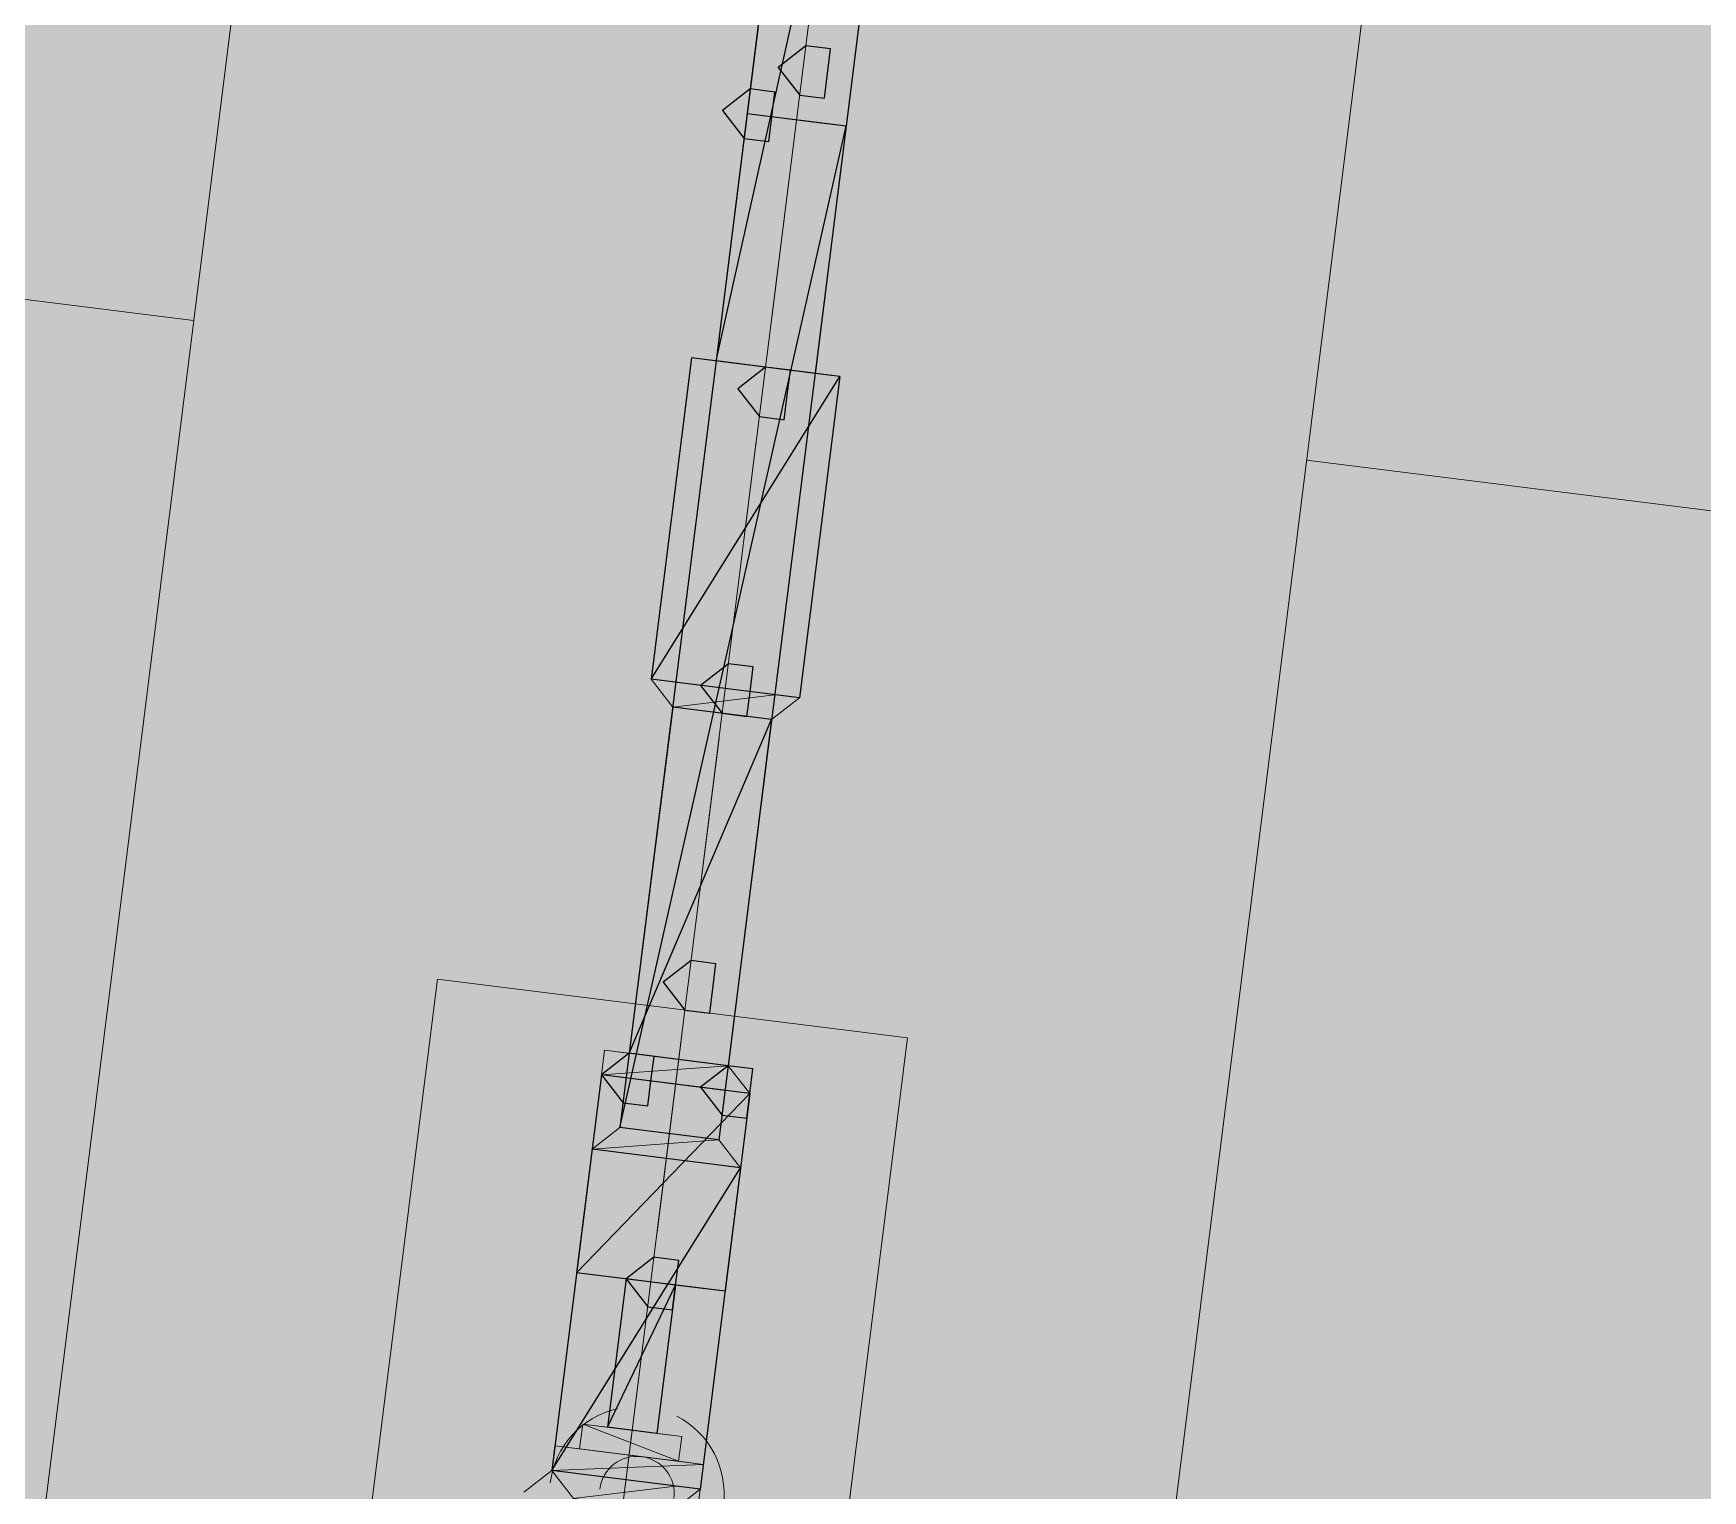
# Model space of a CAD drawing. Header units: metres. Extents: x -4 to 509425, y 7549 to 4732445.
# Drawn here: x 476054.497 to 476055.064, y 4719728.524 to 4719729.019 of the extents above; entities that cross this region are included whole.
import ezdxf

# ---------------------------------------------------------------- set-up
doc = ezdxf.new("R2010")
doc.units = ezdxf.units.M
doc.header["$LTSCALE"] = 0.01
doc.header["$MEASUREMENT"] = 0
doc.layers.get('0').update_dxf_attribs({"lineweight": 0})
doc.layers.add('_SUBESTACIÓN', color=1, linetype='Continuous')
doc.layers.add('SUBESTACION LA VID', color=253, linetype='Continuous')

# ---------------------------------------------------------------- blocks, each defined once
blk = doc.blocks.new('A$Cfff6051d')
at = {"layer": 'SUBESTACION LA VID', "transparency": 33554687}
h = blk.add_hatch(color=256, dxfattribs=at)
h.dxf.hatch_style = 2
h.paths.add_polyline_path([(476054.76717, 4719729.00516), (476054.76822, 4719729.01356), (476054.75981, 4719729.01461), (476054.75036, 4719729.00727), (476054.7577, 4719728.99781), (476054.76611, 4719728.99676)])
h = blk.add_hatch(color=256, dxfattribs=at)
h.dxf.hatch_style = 2
h.paths.add_polyline_path([(476054.76717, 4719729.00516), (476054.76822, 4719729.01356), (476054.75981, 4719729.01461), (476054.75036, 4719729.00727), (476054.7577, 4719728.99781), (476054.76611, 4719728.99676)])
h = blk.add_hatch(color=256, dxfattribs=at)
h.dxf.hatch_style = 2
h.paths.add_polyline_path([(476054.76717, 4719729.00516), (476054.76822, 4719729.01356), (476054.75981, 4719729.01461), (476054.75036, 4719729.00727), (476054.7577, 4719728.99781), (476054.76611, 4719728.99676)])
h = blk.add_hatch(color=256, dxfattribs=at)
h.dxf.hatch_style = 2
h.paths.add_polyline_path([(476054.76717, 4719729.00516), (476054.76822, 4719729.01356), (476054.75981, 4719729.01461), (476054.75036, 4719729.00727), (476054.7577, 4719728.99781), (476054.76611, 4719728.99676)])
h = blk.add_hatch(color=256, dxfattribs=at)
h.dxf.hatch_style = 2
h.paths.add_polyline_path([(476054.76717, 4719729.00516), (476054.76822, 4719729.01356), (476054.75981, 4719729.01461), (476054.75036, 4719729.00727), (476054.7577, 4719728.99781), (476054.76611, 4719728.99676)])
h = blk.add_hatch(color=256, dxfattribs=at)
h.dxf.hatch_style = 2
h.paths.add_polyline_path([(476054.76717, 4719729.00516), (476054.76822, 4719729.01356), (476054.75981, 4719729.01461), (476054.75036, 4719729.00727), (476054.7577, 4719728.99781), (476054.76611, 4719728.99676)])
h = blk.add_hatch(color=256, dxfattribs=at)
h.dxf.hatch_style = 2
h.paths.add_polyline_path([(476054.74825, 4719728.99046), (476054.7493, 4719728.99886), (476054.7409, 4719728.99992), (476054.73145, 4719728.99257), (476054.7388, 4719728.98312), (476054.7472, 4719728.98206)])
h = blk.add_hatch(color=256, dxfattribs=at)
h.dxf.hatch_style = 2
h.paths.add_polyline_path([(476054.74825, 4719728.99046), (476054.7493, 4719728.99886), (476054.7409, 4719728.99992), (476054.73145, 4719728.99257), (476054.7388, 4719728.98312), (476054.7472, 4719728.98206)])
h = blk.add_hatch(color=256, dxfattribs=at)
h.dxf.hatch_style = 2
h.paths.add_polyline_path([(476054.74825, 4719728.99046), (476054.7493, 4719728.99886), (476054.7409, 4719728.99992), (476054.73145, 4719728.99257), (476054.7388, 4719728.98312), (476054.7472, 4719728.98206)])
h = blk.add_hatch(color=256, dxfattribs=at)
h.dxf.hatch_style = 2
h.paths.add_polyline_path([(476054.75348, 4719728.89595), (476054.75453, 4719728.90436), (476054.74612, 4719728.90541), (476054.73667, 4719728.89806), (476054.74401, 4719728.88861), (476054.75242, 4719728.88755)])
h = blk.add_hatch(color=256, dxfattribs=at)
h.dxf.hatch_style = 2
h.paths.add_polyline_path([(476054.75348, 4719728.89595), (476054.75453, 4719728.90436), (476054.74612, 4719728.90541), (476054.73667, 4719728.89806), (476054.74401, 4719728.88861), (476054.75242, 4719728.88755)])
h = blk.add_hatch(color=256, dxfattribs=at)
h.dxf.hatch_style = 2
h.paths.add_polyline_path([(476054.75348, 4719728.89595), (476054.75453, 4719728.90436), (476054.74612, 4719728.90541), (476054.73667, 4719728.89806), (476054.74401, 4719728.88861), (476054.75242, 4719728.88755)])
h = blk.add_hatch(color=256, dxfattribs=at)
h.dxf.hatch_style = 2
h.paths.add_polyline_path([(476054.75348, 4719728.89595), (476054.75453, 4719728.90436), (476054.74612, 4719728.90541), (476054.73667, 4719728.89806), (476054.74401, 4719728.88861), (476054.75242, 4719728.88755)])
h = blk.add_hatch(color=256, dxfattribs=at)
h.dxf.hatch_style = 2
h.paths.add_polyline_path([(476054.75348, 4719728.89595), (476054.75453, 4719728.90436), (476054.74612, 4719728.90541), (476054.73667, 4719728.89806), (476054.74401, 4719728.88861), (476054.75242, 4719728.88755)])
h = blk.add_hatch(color=256, dxfattribs=at)
h.dxf.hatch_style = 2
h.paths.add_polyline_path([(476054.75348, 4719728.89595), (476054.75453, 4719728.90436), (476054.74612, 4719728.90541), (476054.73667, 4719728.89806), (476054.74401, 4719728.88861), (476054.75242, 4719728.88755)])
h = blk.add_hatch(color=256, dxfattribs=at)
h.dxf.hatch_style = 2
h.paths.add_polyline_path([(476054.74084, 4719728.79515), (476054.74189, 4719728.80355), (476054.73348, 4719728.80461), (476054.72403, 4719728.79726), (476054.73138, 4719728.7878), (476054.73978, 4719728.78675)])
h = blk.add_hatch(color=256, dxfattribs=at)
h.dxf.hatch_style = 2
h.paths.add_polyline_path([(476054.74084, 4719728.79515), (476054.74189, 4719728.80355), (476054.73348, 4719728.80461), (476054.72403, 4719728.79726), (476054.73138, 4719728.7878), (476054.73978, 4719728.78675)])
h = blk.add_hatch(color=256, dxfattribs=at)
h.dxf.hatch_style = 2
h.paths.add_polyline_path([(476054.74084, 4719728.79515), (476054.74189, 4719728.80355), (476054.73348, 4719728.80461), (476054.72403, 4719728.79726), (476054.73138, 4719728.7878), (476054.73978, 4719728.78675)])
h = blk.add_hatch(color=256, dxfattribs=at)
h.dxf.hatch_style = 2
h.paths.add_polyline_path([(476054.74084, 4719728.79515), (476054.74189, 4719728.80355), (476054.73348, 4719728.80461), (476054.72403, 4719728.79726), (476054.73138, 4719728.7878), (476054.73978, 4719728.78675)])
h = blk.add_hatch(color=256, dxfattribs=at)
h.dxf.hatch_style = 2
h.paths.add_polyline_path([(476054.74084, 4719728.79515), (476054.74189, 4719728.80355), (476054.73348, 4719728.80461), (476054.72403, 4719728.79726), (476054.73138, 4719728.7878), (476054.73978, 4719728.78675)])
h = blk.add_hatch(color=256, dxfattribs=at)
h.dxf.hatch_style = 2
h.paths.add_polyline_path([(476054.74084, 4719728.79515), (476054.74189, 4719728.80355), (476054.73348, 4719728.80461), (476054.72403, 4719728.79726), (476054.73138, 4719728.7878), (476054.73978, 4719728.78675)])
h = blk.add_hatch(color=256, dxfattribs=at)
h.dxf.hatch_style = 2
h.paths.add_polyline_path([(476054.7282, 4719728.69435), (476054.72925, 4719728.70275), (476054.72084, 4719728.7038), (476054.71139, 4719728.69645), (476054.71874, 4719728.687), (476054.72715, 4719728.68594)])
h = blk.add_hatch(color=256, dxfattribs=at)
h.dxf.hatch_style = 2
h.paths.add_polyline_path([(476054.7282, 4719728.69435), (476054.72925, 4719728.70275), (476054.72084, 4719728.7038), (476054.71139, 4719728.69645), (476054.71874, 4719728.687), (476054.72715, 4719728.68594)])
h = blk.add_hatch(color=256, dxfattribs=at)
h.dxf.hatch_style = 2
h.paths.add_polyline_path([(476054.7282, 4719728.69435), (476054.72925, 4719728.70275), (476054.72084, 4719728.7038), (476054.71139, 4719728.69645), (476054.71874, 4719728.687), (476054.72715, 4719728.68594)])
h = blk.add_hatch(color=256, dxfattribs=at)
h.dxf.hatch_style = 2
h.paths.add_polyline_path([(476054.7282, 4719728.69435), (476054.72925, 4719728.70275), (476054.72084, 4719728.7038), (476054.71139, 4719728.69645), (476054.71874, 4719728.687), (476054.72715, 4719728.68594)])
h = blk.add_hatch(color=256, dxfattribs=at)
h.dxf.hatch_style = 2
h.paths.add_polyline_path([(476054.7282, 4719728.69435), (476054.72925, 4719728.70275), (476054.72084, 4719728.7038), (476054.71139, 4719728.69645), (476054.71874, 4719728.687), (476054.72715, 4719728.68594)])
h = blk.add_hatch(color=256, dxfattribs=at)
h.dxf.hatch_style = 2
h.paths.add_polyline_path([(476054.7282, 4719728.69435), (476054.72925, 4719728.70275), (476054.72084, 4719728.7038), (476054.71139, 4719728.69645), (476054.71874, 4719728.687), (476054.72715, 4719728.68594)])
h = blk.add_hatch(color=256, dxfattribs=at)
h.dxf.hatch_style = 2
h.paths.add_polyline_path([(476054.70718, 4719728.66285), (476054.70823, 4719728.67125), (476054.69983, 4719728.6723), (476054.69038, 4719728.66496), (476054.69773, 4719728.6555), (476054.70613, 4719728.65445)])
h = blk.add_hatch(color=256, dxfattribs=at)
h.dxf.hatch_style = 2
h.paths.add_polyline_path([(476054.74079, 4719728.65864), (476054.74184, 4719728.66704), (476054.73344, 4719728.66809), (476054.72399, 4719728.66074), (476054.73133, 4719728.65129), (476054.73973, 4719728.65024)])
h = blk.add_hatch(color=256, dxfattribs=at)
h.dxf.hatch_style = 2
h.paths.add_polyline_path([(476054.71556, 4719728.59354), (476054.71662, 4719728.60194), (476054.70821, 4719728.603), (476054.69875, 4719728.59565), (476054.7061, 4719728.5862), (476054.71451, 4719728.58514)])
h = blk.add_hatch(color=256, dxfattribs=at)
h.dxf.hatch_style = 2
h.paths.add_polyline_path([(476054.71556, 4719728.59354), (476054.71662, 4719728.60194), (476054.70821, 4719728.603), (476054.69875, 4719728.59565), (476054.7061, 4719728.5862), (476054.71451, 4719728.58514)])
h = blk.add_hatch(color=256, dxfattribs=at)
h.dxf.hatch_style = 2
h.paths.add_polyline_path([(476054.71556, 4719728.59354), (476054.71662, 4719728.60194), (476054.70821, 4719728.603), (476054.69875, 4719728.59565), (476054.7061, 4719728.5862), (476054.71451, 4719728.58514)])
h = blk.add_hatch(color=256, dxfattribs=at)
h.dxf.hatch_style = 2
h.paths.add_polyline_path([(476054.71556, 4719728.59354), (476054.71662, 4719728.60194), (476054.70821, 4719728.603), (476054.69875, 4719728.59565), (476054.7061, 4719728.5862), (476054.71451, 4719728.58514)])
h = blk.add_hatch(color=256, dxfattribs=at)
h.dxf.hatch_style = 2
h.paths.add_polyline_path([(476054.71556, 4719728.59354), (476054.71662, 4719728.60194), (476054.70821, 4719728.603), (476054.69875, 4719728.59565), (476054.7061, 4719728.5862), (476054.71451, 4719728.58514)])
h = blk.add_hatch(color=256, dxfattribs=at)
h.dxf.hatch_style = 2
h.paths.add_polyline_path([(476054.71556, 4719728.59354), (476054.71662, 4719728.60194), (476054.70821, 4719728.603), (476054.69875, 4719728.59565), (476054.7061, 4719728.5862), (476054.71451, 4719728.58514)])
at = {"layer": 'SUBESTACION LA VID', "lineweight": 15}
for p, q in [((476054.86302, 4719729.83784), (476054.66819, 4719728.28378)), ((476054.72932, 4719728.90752), (476054.77355, 4719729.26033)), ((476054.76293, 4719728.9033), (476054.80716, 4719729.25611)), ((476054.69667, 4719728.6471), (476054.73985, 4719728.99152)), ((476054.69667, 4719728.6471), (476054.73985, 4719728.99152)), ((476054.69667, 4719728.6471), (476054.73985, 4719728.99152)), ((476054.73028, 4719728.64289), (476054.77346, 4719728.9873)), ((476054.73028, 4719728.64289), (476054.77346, 4719728.9873)), ((476054.73028, 4719728.64289), (476054.77346, 4719728.9873)), ((476054.74823, 4719728.92221), (476054.7556, 4719728.98101)), ((476054.74823, 4719728.92221), (476054.7556, 4719728.98101)), ((476054.74823, 4719728.92221), (476054.7556, 4719728.98101)), ((476054.74823, 4719728.92221), (476054.7556, 4719728.98101)), ((476054.7556, 4719728.98101), (476054.74823, 4719728.92221)), ((476054.7556, 4719728.98101), (476054.74823, 4719728.92221)), ((476054.72092, 4719728.90857), (476054.77133, 4719728.90225)), ((476054.75764, 4719728.79304), (476054.77133, 4719728.90225)), ((476054.73559, 4719728.82141), (476054.74296, 4719728.88021)), ((476054.73559, 4719728.82141), (476054.74296, 4719728.88021)), ((476054.73559, 4719728.82141), (476054.74296, 4719728.88021)), ((476054.73559, 4719728.82141), (476054.74296, 4719728.88021)), ((476054.74296, 4719728.88021), (476054.73559, 4719728.82141)), ((476054.74296, 4719728.88021), (476054.73559, 4719728.82141)), ((476054.69983, 4719728.6723), (476054.71458, 4719728.78991)), ((476054.73344, 4719728.66809), (476054.74818, 4719728.78569)), ((476054.7219, 4719728.7122), (476054.73032, 4719728.7794)), ((476054.7219, 4719728.7122), (476054.73032, 4719728.7794)), ((476054.7219, 4719728.7122), (476054.73032, 4719728.7794)), ((476054.7219, 4719728.7122), (476054.73032, 4719728.7794)), ((476054.73032, 4719728.7794), (476054.7219, 4719728.7122)), ((476054.73032, 4719728.7794), (476054.7219, 4719728.7122)), ((476054.70926, 4719728.6114), (476054.71768, 4719728.6786)), ((476054.70926, 4719728.6114), (476054.71768, 4719728.6786)), ((476054.70926, 4719728.6114), (476054.71768, 4719728.6786)), ((476054.70926, 4719728.6114), (476054.71768, 4719728.6786)), ((476054.71768, 4719728.6786), (476054.70926, 4719728.6114)), ((476054.71768, 4719728.6786), (476054.70926, 4719728.6114)), ((476054.69983, 4719728.6723), (476054.73344, 4719728.66809)), ((476054.68195, 4719728.59776), (476054.69038, 4719728.66496)), ((476054.73236, 4719728.59144), (476054.74079, 4719728.65864)), ((476054.67353, 4719728.53055), (476054.68722, 4719728.63976)), ((476054.68722, 4719728.63976), (476054.73763, 4719728.63344)), ((476054.68722, 4719728.63976), (476054.73763, 4719728.63344)), ((476054.73763, 4719728.63344), (476054.68722, 4719728.63976)), ((476054.72394, 4719728.52423), (476054.73763, 4719728.63344)), ((476054.72394, 4719728.52423), (476054.73763, 4719728.63344)), ((476054.69035, 4719728.5967), (476054.72396, 4719728.59249)), ((476054.69035, 4719728.5967), (476054.69035, 4719728.5967)), ((476054.69243, 4719728.54525), (476054.69875, 4719728.59565)), ((476054.70924, 4719728.54314), (476054.71556, 4719728.59354)), ((476054.69662, 4719728.51059), (476054.70399, 4719728.56939)), ((476054.69662, 4719728.51059), (476054.70399, 4719728.56939)), ((476054.69662, 4719728.51059), (476054.70399, 4719728.56939)), ((476054.69662, 4719728.51059), (476054.70399, 4719728.56939)), ((476054.70399, 4719728.56939), (476054.69662, 4719728.51059)), ((476054.70399, 4719728.56939), (476054.69662, 4719728.51059))]:
    blk.add_line(p, q, dxfattribs=at)
at = {"layer": 'SUBESTACION LA VID', "lineweight": 0}
for p, q in [((476054.75764, 4719728.79304), (476054.70723, 4719728.79936)), ((476054.74924, 4719728.7941), (476054.71458, 4719728.78991)), ((476054.68403, 4719728.5463), (476054.70924, 4719728.54314)), ((476054.72394, 4719728.52423), (476054.67353, 4719728.53055)), ((476054.72394, 4719728.52423), (476054.67353, 4719728.53055)), ((476054.67353, 4719728.53055), (476054.72394, 4719728.52423)), ((476054.71554, 4719728.52529), (476054.68088, 4719728.5211)), ((476054.71554, 4719728.52529), (476054.68088, 4719728.5211)), ((476054.68088, 4719728.5211), (476054.71554, 4719728.52529))]:
    blk.add_line(p, q, dxfattribs=at)
at = {"layer": 'SUBESTACION LA VID', "lineweight": 15}
for points in [[(476054.92987, 4719728.87384), (476055.34149, 4719728.82223), (476055.42258, 4719729.46906), (476054.22974, 4719729.61861), (476054.14865, 4719728.97178), (476054.55187, 4719728.92123)], [(476054.92987, 4719728.87384), (476055.34149, 4719728.82223), (476055.42258, 4719729.46906), (476054.22974, 4719729.61861), (476054.14865, 4719728.97178), (476054.55187, 4719728.92123)], [(476054.73958, 4719728.2407), (476054.84878, 4719728.22701), (476054.98359, 4719729.30226), (476054.60558, 4719729.34965), (476054.47077, 4719728.2744), (476054.57997, 4719728.26071)], [(476054.73958, 4719728.2407), (476054.84878, 4719728.22701), (476054.98359, 4719729.30226), (476054.60558, 4719729.34965), (476054.47077, 4719728.2744), (476054.57997, 4719728.26071)], [(476054.77355, 4719729.26033), (476054.72932, 4719728.90752), (476054.72092, 4719728.90857), (476054.70723, 4719728.79936), (476054.71458, 4719728.78991), (476054.69983, 4719728.6723), (476054.69143, 4719728.67336), (476054.69038, 4719728.66496), (476054.68195, 4719728.59776), (476054.69035, 4719728.5967), (476054.69875, 4719728.59565), (476054.69243, 4719728.54525), (476054.68403, 4719728.5463), (476054.68298, 4719728.5379), (476054.67458, 4719728.53895), (476054.67353, 4719728.53055), (476054.66408, 4719728.52321)], [(476054.72288, 4719728.51583), (476054.72394, 4719728.52423), (476054.72499, 4719728.53263), (476054.71659, 4719728.53369), (476054.71764, 4719728.54209), (476054.70924, 4719728.54314), (476054.71556, 4719728.59354), (476054.72396, 4719728.59249), (476054.73236, 4719728.59144), (476054.74079, 4719728.65864), (476054.73344, 4719728.66809), (476054.74818, 4719728.78569), (476054.75764, 4719728.79304), (476054.77133, 4719728.90225), (476054.76293, 4719728.9033), (476054.80716, 4719729.25611)], [(476054.77346, 4719728.9873), (476054.73985, 4719728.99152), (476054.69667, 4719728.6471), (476054.68722, 4719728.63976), (476054.67353, 4719728.53055), (476054.68088, 4719728.5211)], [(476054.71448, 4719728.51689), (476054.72394, 4719728.52423), (476054.73763, 4719728.63344), (476054.73028, 4719728.64289), (476054.77346, 4719728.9873)], [(476054.77346, 4719728.9873), (476054.73985, 4719728.99152), (476054.69667, 4719728.6471), (476054.68722, 4719728.63976), (476054.67353, 4719728.53055), (476054.68088, 4719728.5211)], [(476054.71448, 4719728.51689), (476054.72394, 4719728.52423), (476054.73763, 4719728.63344), (476054.73028, 4719728.64289), (476054.77346, 4719728.9873)], [(476054.73985, 4719728.99152), (476054.77346, 4719728.9873), (476054.73028, 4719728.64289), (476054.73763, 4719728.63344), (476054.72394, 4719728.52423), (476054.71448, 4719728.51689)], [(476054.68088, 4719728.5211), (476054.67353, 4719728.53055), (476054.68722, 4719728.63976), (476054.69667, 4719728.6471), (476054.73985, 4719728.99152)], [(476054.73985, 4719728.99152), (476054.76506, 4719728.98836), (476054.77346, 4719728.9873)], [(476054.73985, 4719728.99152), (476054.76506, 4719728.98836), (476054.77346, 4719728.9873)], [(476054.77346, 4719728.9873), (476054.76506, 4719728.98836), (476054.73985, 4719728.99152)], [(476054.75764, 4719728.79304), (476054.70723, 4719728.79936), (476054.72092, 4719728.90857)], [(476054.72092, 4719728.90857), (476054.72932, 4719728.90752), (476054.76293, 4719728.9033), (476054.77133, 4719728.90225)], [(476054.70723, 4719728.79936), (476054.71458, 4719728.78991), (476054.74818, 4719728.78569), (476054.75764, 4719728.79304)], [(476054.72484, 4719728.1231), (476054.79435, 4719728.67752), (476054.63474, 4719728.69753), (476054.56523, 4719728.14311)], [(476054.72484, 4719728.1231), (476054.79435, 4719728.67752), (476054.63474, 4719728.69753), (476054.56523, 4719728.14311)], [(476054.68722, 4719728.63976), (476054.69667, 4719728.6471), (476054.73028, 4719728.64289), (476054.73763, 4719728.63344)], [(476054.68722, 4719728.63976), (476054.69667, 4719728.6471), (476054.73028, 4719728.64289), (476054.73763, 4719728.63344)], [(476054.73763, 4719728.63344), (476054.73028, 4719728.64289), (476054.69667, 4719728.6471), (476054.68722, 4719728.63976)], [(476054.72394, 4719728.52423), (476054.67353, 4719728.53055), (476054.68722, 4719728.63976)], [(476054.72394, 4719728.52423), (476054.67353, 4719728.53055), (476054.68722, 4719728.63976)], [(476054.67353, 4719728.53055), (476054.72394, 4719728.52423), (476054.73763, 4719728.63344)], [(476054.67353, 4719728.53055), (476054.68088, 4719728.5211), (476054.71448, 4719728.51689), (476054.72394, 4719728.52423)], [(476054.67353, 4719728.53055), (476054.68088, 4719728.5211), (476054.71448, 4719728.51689), (476054.72394, 4719728.52423)], [(476054.72394, 4719728.52423), (476054.71448, 4719728.51689), (476054.68088, 4719728.5211), (476054.67353, 4719728.53055)]]:
    blk.add_lwpolyline(points, dxfattribs=at)
at = {"layer": 'SUBESTACION LA VID'}
for points in [[(476054.76717, 4719729.00516), (476054.76822, 4719729.01356), (476054.75981, 4719729.01461), (476054.75036, 4719729.00727), (476054.7577, 4719728.99781), (476054.76611, 4719728.99676)], [(476054.76717, 4719729.00516), (476054.76822, 4719729.01356), (476054.75981, 4719729.01461), (476054.75036, 4719729.00727), (476054.7577, 4719728.99781), (476054.76611, 4719728.99676)], [(476054.76717, 4719729.00516), (476054.76822, 4719729.01356), (476054.75981, 4719729.01461), (476054.75036, 4719729.00727), (476054.7577, 4719728.99781), (476054.76611, 4719728.99676)], [(476054.76717, 4719729.00516), (476054.76822, 4719729.01356), (476054.75981, 4719729.01461), (476054.75036, 4719729.00727), (476054.7577, 4719728.99781), (476054.76611, 4719728.99676)], [(476054.76717, 4719729.00516), (476054.76822, 4719729.01356), (476054.75981, 4719729.01461), (476054.75036, 4719729.00727), (476054.7577, 4719728.99781), (476054.76611, 4719728.99676)], [(476054.76717, 4719729.00516), (476054.76822, 4719729.01356), (476054.75981, 4719729.01461), (476054.75036, 4719729.00727), (476054.7577, 4719728.99781), (476054.76611, 4719728.99676)], [(476054.74825, 4719728.99046), (476054.7493, 4719728.99886), (476054.7409, 4719728.99992), (476054.73145, 4719728.99257), (476054.7388, 4719728.98312), (476054.7472, 4719728.98206)], [(476054.74825, 4719728.99046), (476054.7493, 4719728.99886), (476054.7409, 4719728.99992), (476054.73145, 4719728.99257), (476054.7388, 4719728.98312), (476054.7472, 4719728.98206)], [(476054.74825, 4719728.99046), (476054.7493, 4719728.99886), (476054.7409, 4719728.99992), (476054.73145, 4719728.99257), (476054.7388, 4719728.98312), (476054.7472, 4719728.98206)], [(476054.75348, 4719728.89595), (476054.75453, 4719728.90436), (476054.74612, 4719728.90541), (476054.73667, 4719728.89806), (476054.74401, 4719728.88861), (476054.75242, 4719728.88755)], [(476054.75348, 4719728.89595), (476054.75453, 4719728.90436), (476054.74612, 4719728.90541), (476054.73667, 4719728.89806), (476054.74401, 4719728.88861), (476054.75242, 4719728.88755)], [(476054.75348, 4719728.89595), (476054.75453, 4719728.90436), (476054.74612, 4719728.90541), (476054.73667, 4719728.89806), (476054.74401, 4719728.88861), (476054.75242, 4719728.88755)], [(476054.75348, 4719728.89595), (476054.75453, 4719728.90436), (476054.74612, 4719728.90541), (476054.73667, 4719728.89806), (476054.74401, 4719728.88861), (476054.75242, 4719728.88755)], [(476054.75348, 4719728.89595), (476054.75453, 4719728.90436), (476054.74612, 4719728.90541), (476054.73667, 4719728.89806), (476054.74401, 4719728.88861), (476054.75242, 4719728.88755)], [(476054.75348, 4719728.89595), (476054.75453, 4719728.90436), (476054.74612, 4719728.90541), (476054.73667, 4719728.89806), (476054.74401, 4719728.88861), (476054.75242, 4719728.88755)], [(476054.74084, 4719728.79515), (476054.74189, 4719728.80355), (476054.73348, 4719728.80461), (476054.72403, 4719728.79726), (476054.73138, 4719728.7878), (476054.73978, 4719728.78675)], [(476054.74084, 4719728.79515), (476054.74189, 4719728.80355), (476054.73348, 4719728.80461), (476054.72403, 4719728.79726), (476054.73138, 4719728.7878), (476054.73978, 4719728.78675)], [(476054.74084, 4719728.79515), (476054.74189, 4719728.80355), (476054.73348, 4719728.80461), (476054.72403, 4719728.79726), (476054.73138, 4719728.7878), (476054.73978, 4719728.78675)], [(476054.74084, 4719728.79515), (476054.74189, 4719728.80355), (476054.73348, 4719728.80461), (476054.72403, 4719728.79726), (476054.73138, 4719728.7878), (476054.73978, 4719728.78675)], [(476054.74084, 4719728.79515), (476054.74189, 4719728.80355), (476054.73348, 4719728.80461), (476054.72403, 4719728.79726), (476054.73138, 4719728.7878), (476054.73978, 4719728.78675)], [(476054.74084, 4719728.79515), (476054.74189, 4719728.80355), (476054.73348, 4719728.80461), (476054.72403, 4719728.79726), (476054.73138, 4719728.7878), (476054.73978, 4719728.78675)], [(476054.7282, 4719728.69435), (476054.72925, 4719728.70275), (476054.72084, 4719728.7038), (476054.71139, 4719728.69645), (476054.71874, 4719728.687), (476054.72715, 4719728.68594)], [(476054.7282, 4719728.69435), (476054.72925, 4719728.70275), (476054.72084, 4719728.7038), (476054.71139, 4719728.69645), (476054.71874, 4719728.687), (476054.72715, 4719728.68594)], [(476054.7282, 4719728.69435), (476054.72925, 4719728.70275), (476054.72084, 4719728.7038), (476054.71139, 4719728.69645), (476054.71874, 4719728.687), (476054.72715, 4719728.68594)], [(476054.7282, 4719728.69435), (476054.72925, 4719728.70275), (476054.72084, 4719728.7038), (476054.71139, 4719728.69645), (476054.71874, 4719728.687), (476054.72715, 4719728.68594)], [(476054.7282, 4719728.69435), (476054.72925, 4719728.70275), (476054.72084, 4719728.7038), (476054.71139, 4719728.69645), (476054.71874, 4719728.687), (476054.72715, 4719728.68594)], [(476054.7282, 4719728.69435), (476054.72925, 4719728.70275), (476054.72084, 4719728.7038), (476054.71139, 4719728.69645), (476054.71874, 4719728.687), (476054.72715, 4719728.68594)], [(476054.70718, 4719728.66285), (476054.70823, 4719728.67125), (476054.69983, 4719728.6723), (476054.69038, 4719728.66496), (476054.69773, 4719728.6555), (476054.70613, 4719728.65445)], [(476054.74079, 4719728.65864), (476054.74184, 4719728.66704), (476054.73344, 4719728.66809), (476054.72399, 4719728.66074), (476054.73133, 4719728.65129), (476054.73973, 4719728.65024)], [(476054.71556, 4719728.59354), (476054.71662, 4719728.60194), (476054.70821, 4719728.603), (476054.69875, 4719728.59565), (476054.7061, 4719728.5862), (476054.71451, 4719728.58514)], [(476054.71556, 4719728.59354), (476054.71662, 4719728.60194), (476054.70821, 4719728.603), (476054.69875, 4719728.59565), (476054.7061, 4719728.5862), (476054.71451, 4719728.58514)], [(476054.71556, 4719728.59354), (476054.71662, 4719728.60194), (476054.70821, 4719728.603), (476054.69875, 4719728.59565), (476054.7061, 4719728.5862), (476054.71451, 4719728.58514)], [(476054.71556, 4719728.59354), (476054.71662, 4719728.60194), (476054.70821, 4719728.603), (476054.69875, 4719728.59565), (476054.7061, 4719728.5862), (476054.71451, 4719728.58514)], [(476054.71556, 4719728.59354), (476054.71662, 4719728.60194), (476054.70821, 4719728.603), (476054.69875, 4719728.59565), (476054.7061, 4719728.5862), (476054.71451, 4719728.58514)], [(476054.71556, 4719728.59354), (476054.71662, 4719728.60194), (476054.70821, 4719728.603), (476054.69875, 4719728.59565), (476054.7061, 4719728.5862), (476054.71451, 4719728.58514)]]:
    blk.add_lwpolyline(points, close=True, dxfattribs=at)
at = {"layer": 'SUBESTACION LA VID', "lineweight": 0}
for points in [[(476054.76717, 4719729.00516), (476054.76822, 4719729.01356), (476054.75981, 4719729.01461), (476054.75036, 4719729.00727), (476054.7577, 4719728.99781), (476054.76611, 4719728.99676)], [(476054.76717, 4719729.00516), (476054.76822, 4719729.01356), (476054.75981, 4719729.01461), (476054.75036, 4719729.00727), (476054.7577, 4719728.99781), (476054.76611, 4719728.99676)], [(476054.76717, 4719729.00516), (476054.76822, 4719729.01356), (476054.75981, 4719729.01461), (476054.75036, 4719729.00727), (476054.7577, 4719728.99781), (476054.76611, 4719728.99676)], [(476054.76717, 4719729.00516), (476054.76822, 4719729.01356), (476054.75981, 4719729.01461), (476054.75036, 4719729.00727), (476054.7577, 4719728.99781), (476054.76611, 4719728.99676)], [(476054.76717, 4719729.00516), (476054.76822, 4719729.01356), (476054.75981, 4719729.01461), (476054.75036, 4719729.00727), (476054.7577, 4719728.99781), (476054.76611, 4719728.99676)], [(476054.76717, 4719729.00516), (476054.76822, 4719729.01356), (476054.75981, 4719729.01461), (476054.75036, 4719729.00727), (476054.7577, 4719728.99781), (476054.76611, 4719728.99676)], [(476054.74825, 4719728.99046), (476054.7493, 4719728.99886), (476054.7409, 4719728.99992), (476054.73145, 4719728.99257), (476054.7388, 4719728.98312), (476054.7472, 4719728.98206)], [(476054.74825, 4719728.99046), (476054.7493, 4719728.99886), (476054.7409, 4719728.99992), (476054.73145, 4719728.99257), (476054.7388, 4719728.98312), (476054.7472, 4719728.98206)], [(476054.74825, 4719728.99046), (476054.7493, 4719728.99886), (476054.7409, 4719728.99992), (476054.73145, 4719728.99257), (476054.7388, 4719728.98312), (476054.7472, 4719728.98206)], [(476054.75348, 4719728.89595), (476054.75453, 4719728.90436), (476054.74612, 4719728.90541), (476054.73667, 4719728.89806), (476054.74401, 4719728.88861), (476054.75242, 4719728.88755)], [(476054.75348, 4719728.89595), (476054.75453, 4719728.90436), (476054.74612, 4719728.90541), (476054.73667, 4719728.89806), (476054.74401, 4719728.88861), (476054.75242, 4719728.88755)], [(476054.75348, 4719728.89595), (476054.75453, 4719728.90436), (476054.74612, 4719728.90541), (476054.73667, 4719728.89806), (476054.74401, 4719728.88861), (476054.75242, 4719728.88755)], [(476054.75348, 4719728.89595), (476054.75453, 4719728.90436), (476054.74612, 4719728.90541), (476054.73667, 4719728.89806), (476054.74401, 4719728.88861), (476054.75242, 4719728.88755)], [(476054.75348, 4719728.89595), (476054.75453, 4719728.90436), (476054.74612, 4719728.90541), (476054.73667, 4719728.89806), (476054.74401, 4719728.88861), (476054.75242, 4719728.88755)], [(476054.75348, 4719728.89595), (476054.75453, 4719728.90436), (476054.74612, 4719728.90541), (476054.73667, 4719728.89806), (476054.74401, 4719728.88861), (476054.75242, 4719728.88755)], [(476054.74084, 4719728.79515), (476054.74189, 4719728.80355), (476054.73348, 4719728.80461), (476054.72403, 4719728.79726), (476054.73138, 4719728.7878), (476054.73978, 4719728.78675)], [(476054.74084, 4719728.79515), (476054.74189, 4719728.80355), (476054.73348, 4719728.80461), (476054.72403, 4719728.79726), (476054.73138, 4719728.7878), (476054.73978, 4719728.78675)], [(476054.74084, 4719728.79515), (476054.74189, 4719728.80355), (476054.73348, 4719728.80461), (476054.72403, 4719728.79726), (476054.73138, 4719728.7878), (476054.73978, 4719728.78675)], [(476054.74084, 4719728.79515), (476054.74189, 4719728.80355), (476054.73348, 4719728.80461), (476054.72403, 4719728.79726), (476054.73138, 4719728.7878), (476054.73978, 4719728.78675)], [(476054.74084, 4719728.79515), (476054.74189, 4719728.80355), (476054.73348, 4719728.80461), (476054.72403, 4719728.79726), (476054.73138, 4719728.7878), (476054.73978, 4719728.78675)], [(476054.74084, 4719728.79515), (476054.74189, 4719728.80355), (476054.73348, 4719728.80461), (476054.72403, 4719728.79726), (476054.73138, 4719728.7878), (476054.73978, 4719728.78675)], [(476054.7282, 4719728.69435), (476054.72925, 4719728.70275), (476054.72084, 4719728.7038), (476054.71139, 4719728.69645), (476054.71874, 4719728.687), (476054.72715, 4719728.68594)], [(476054.7282, 4719728.69435), (476054.72925, 4719728.70275), (476054.72084, 4719728.7038), (476054.71139, 4719728.69645), (476054.71874, 4719728.687), (476054.72715, 4719728.68594)], [(476054.7282, 4719728.69435), (476054.72925, 4719728.70275), (476054.72084, 4719728.7038), (476054.71139, 4719728.69645), (476054.71874, 4719728.687), (476054.72715, 4719728.68594)], [(476054.7282, 4719728.69435), (476054.72925, 4719728.70275), (476054.72084, 4719728.7038), (476054.71139, 4719728.69645), (476054.71874, 4719728.687), (476054.72715, 4719728.68594)], [(476054.7282, 4719728.69435), (476054.72925, 4719728.70275), (476054.72084, 4719728.7038), (476054.71139, 4719728.69645), (476054.71874, 4719728.687), (476054.72715, 4719728.68594)], [(476054.7282, 4719728.69435), (476054.72925, 4719728.70275), (476054.72084, 4719728.7038), (476054.71139, 4719728.69645), (476054.71874, 4719728.687), (476054.72715, 4719728.68594)], [(476054.70718, 4719728.66285), (476054.70823, 4719728.67125), (476054.69983, 4719728.6723), (476054.69038, 4719728.66496), (476054.69773, 4719728.6555), (476054.70613, 4719728.65445)], [(476054.74079, 4719728.65864), (476054.74184, 4719728.66704), (476054.73344, 4719728.66809), (476054.72399, 4719728.66074), (476054.73133, 4719728.65129), (476054.73973, 4719728.65024)], [(476054.71556, 4719728.59354), (476054.71662, 4719728.60194), (476054.70821, 4719728.603), (476054.69875, 4719728.59565), (476054.7061, 4719728.5862), (476054.71451, 4719728.58514)], [(476054.71556, 4719728.59354), (476054.71662, 4719728.60194), (476054.70821, 4719728.603), (476054.69875, 4719728.59565), (476054.7061, 4719728.5862), (476054.71451, 4719728.58514)], [(476054.71556, 4719728.59354), (476054.71662, 4719728.60194), (476054.70821, 4719728.603), (476054.69875, 4719728.59565), (476054.7061, 4719728.5862), (476054.71451, 4719728.58514)], [(476054.71556, 4719728.59354), (476054.71662, 4719728.60194), (476054.70821, 4719728.603), (476054.69875, 4719728.59565), (476054.7061, 4719728.5862), (476054.71451, 4719728.58514)], [(476054.71556, 4719728.59354), (476054.71662, 4719728.60194), (476054.70821, 4719728.603), (476054.69875, 4719728.59565), (476054.7061, 4719728.5862), (476054.71451, 4719728.58514)], [(476054.71556, 4719728.59354), (476054.71662, 4719728.60194), (476054.70821, 4719728.603), (476054.69875, 4719728.59565), (476054.7061, 4719728.5862), (476054.71451, 4719728.58514)]]:
    blk.add_lwpolyline(points, close=True, dxfattribs=at)
for points in [[(476054.72092, 4719728.90857), (476054.76293, 4719728.9033), (476054.72092, 4719728.90857)], [(476054.69038, 4719728.66496), (476054.73344, 4719728.66809), (476054.69143, 4719728.67336), (476054.73344, 4719728.66809), (476054.69143, 4719728.67336)], [(476054.69038, 4719728.66496), (476054.74079, 4719728.65864), (476054.69038, 4719728.66496), (476054.74079, 4719728.65864), (476054.69038, 4719728.66496), (476054.74079, 4719728.65864), (476054.69038, 4719728.66496), (476054.73239, 4719728.65969)], [(476054.72923, 4719728.63449), (476054.68722, 4719728.63976), (476054.73028, 4719728.64289)], [(476054.72923, 4719728.63449), (476054.68722, 4719728.63976), (476054.73028, 4719728.64289)], [(476054.73028, 4719728.64289), (476054.68722, 4719728.63976), (476054.72923, 4719728.63449)], [(476054.72396, 4719728.59249), (476054.69035, 4719728.5967), (476054.72396, 4719728.59249), (476054.68195, 4719728.59776), (476054.72396, 4719728.59249), (476054.68195, 4719728.59776), (476054.72396, 4719728.59249), (476054.68195, 4719728.59776), (476054.73236, 4719728.59144), (476054.68195, 4719728.59776), (476054.73236, 4719728.59144)], [(476054.71556, 4719728.59354), (476054.69035, 4719728.5967), (476054.71556, 4719728.59354)], [(476054.68298, 4719728.5379), (476054.71659, 4719728.53369), (476054.68403, 4719728.5463), (476054.71764, 4719728.54209), (476054.68403, 4719728.5463), (476054.71764, 4719728.54209)], [(476054.67353, 4719728.53055), (476054.72394, 4719728.52423), (476054.67353, 4719728.53055), (476054.72394, 4719728.52423), (476054.67353, 4719728.53055), (476054.72499, 4719728.53263), (476054.67458, 4719728.53895), (476054.72499, 4719728.53263)]]:
    blk.add_lwpolyline(points, dxfattribs=at)
at = {"layer": 'SUBESTACION LA VID'}
for points in [[(476054.77355, 4719729.26033), (476054.77355, 4719729.26033), (476054.80716, 4719729.25611), (476054.80716, 4719729.25611), (476054.80716, 4719729.25611), (476054.72932, 4719728.90752), (476054.72932, 4719728.90752), (476054.72932, 4719728.90752), (476054.77355, 4719729.26033), (476054.77355, 4719729.26033)], [(476054.80716, 4719729.25611), (476054.80716, 4719729.25611), (476054.72932, 4719728.90752), (476054.72932, 4719728.90752), (476054.72932, 4719728.90752), (476054.76293, 4719728.9033), (476054.76293, 4719728.9033), (476054.76293, 4719728.9033), (476054.80716, 4719729.25611), (476054.80716, 4719729.25611)], [(476054.73985, 4719728.99152), (476054.73985, 4719728.99152), (476054.77346, 4719728.9873), (476054.77346, 4719728.9873), (476054.77346, 4719728.9873), (476054.69667, 4719728.6471), (476054.69667, 4719728.6471), (476054.69667, 4719728.6471), (476054.73985, 4719728.99152), (476054.73985, 4719728.99152)], [(476054.73985, 4719728.99152), (476054.73985, 4719728.99152), (476054.77346, 4719728.9873), (476054.77346, 4719728.9873), (476054.77346, 4719728.9873), (476054.69667, 4719728.6471), (476054.69667, 4719728.6471), (476054.69667, 4719728.6471), (476054.73985, 4719728.99152), (476054.73985, 4719728.99152)], [(476054.73985, 4719728.99152), (476054.73985, 4719728.99152), (476054.77346, 4719728.9873), (476054.77346, 4719728.9873), (476054.77346, 4719728.9873), (476054.69667, 4719728.6471), (476054.69667, 4719728.6471), (476054.69667, 4719728.6471), (476054.73985, 4719728.99152), (476054.73985, 4719728.99152)], [(476054.77346, 4719728.9873), (476054.77346, 4719728.9873), (476054.69667, 4719728.6471), (476054.69667, 4719728.6471), (476054.69667, 4719728.6471), (476054.73028, 4719728.64289), (476054.73028, 4719728.64289), (476054.73028, 4719728.64289), (476054.77346, 4719728.9873), (476054.77346, 4719728.9873)], [(476054.77346, 4719728.9873), (476054.77346, 4719728.9873), (476054.69667, 4719728.6471), (476054.69667, 4719728.6471), (476054.69667, 4719728.6471), (476054.73028, 4719728.64289), (476054.73028, 4719728.64289), (476054.73028, 4719728.64289), (476054.77346, 4719728.9873), (476054.77346, 4719728.9873)], [(476054.77346, 4719728.9873), (476054.77346, 4719728.9873), (476054.69667, 4719728.6471), (476054.69667, 4719728.6471), (476054.69667, 4719728.6471), (476054.73028, 4719728.64289), (476054.73028, 4719728.64289), (476054.73028, 4719728.64289), (476054.77346, 4719728.9873), (476054.77346, 4719728.9873)], [(476054.72092, 4719728.90857), (476054.72092, 4719728.90857), (476054.77133, 4719728.90225), (476054.77133, 4719728.90225), (476054.77133, 4719728.90225), (476054.70723, 4719728.79936), (476054.70723, 4719728.79936), (476054.70723, 4719728.79936), (476054.72092, 4719728.90857), (476054.72092, 4719728.90857)], [(476054.77133, 4719728.90225), (476054.77133, 4719728.90225), (476054.70723, 4719728.79936), (476054.70723, 4719728.79936), (476054.70723, 4719728.79936), (476054.75764, 4719728.79304), (476054.75764, 4719728.79304), (476054.75764, 4719728.79304), (476054.77133, 4719728.90225), (476054.77133, 4719728.90225)], [(476054.71458, 4719728.78991), (476054.71458, 4719728.78991), (476054.74818, 4719728.78569), (476054.74818, 4719728.78569), (476054.74818, 4719728.78569), (476054.69983, 4719728.6723), (476054.69983, 4719728.6723), (476054.69983, 4719728.6723), (476054.71458, 4719728.78991), (476054.71458, 4719728.78991)], [(476054.74818, 4719728.78569), (476054.74818, 4719728.78569), (476054.69983, 4719728.6723), (476054.69983, 4719728.6723), (476054.69983, 4719728.6723), (476054.73344, 4719728.66809), (476054.73344, 4719728.66809), (476054.73344, 4719728.66809), (476054.74818, 4719728.78569), (476054.74818, 4719728.78569)], [(476054.69038, 4719728.66496), (476054.69038, 4719728.66496), (476054.74079, 4719728.65864), (476054.74079, 4719728.65864), (476054.74079, 4719728.65864), (476054.68195, 4719728.59776), (476054.68195, 4719728.59776), (476054.68195, 4719728.59776), (476054.69038, 4719728.66496), (476054.69038, 4719728.66496)], [(476054.74079, 4719728.65864), (476054.74079, 4719728.65864), (476054.68195, 4719728.59776), (476054.68195, 4719728.59776), (476054.68195, 4719728.59776), (476054.73236, 4719728.59144), (476054.73236, 4719728.59144), (476054.73236, 4719728.59144), (476054.74079, 4719728.65864), (476054.74079, 4719728.65864)], [(476054.68722, 4719728.63976), (476054.68722, 4719728.63976), (476054.73763, 4719728.63344), (476054.73763, 4719728.63344), (476054.73763, 4719728.63344), (476054.67353, 4719728.53055), (476054.67353, 4719728.53055), (476054.67353, 4719728.53055), (476054.68722, 4719728.63976), (476054.68722, 4719728.63976)], [(476054.68722, 4719728.63976), (476054.68722, 4719728.63976), (476054.73763, 4719728.63344), (476054.73763, 4719728.63344), (476054.73763, 4719728.63344), (476054.67353, 4719728.53055), (476054.67353, 4719728.53055), (476054.67353, 4719728.53055), (476054.68722, 4719728.63976), (476054.68722, 4719728.63976)], [(476054.68722, 4719728.63976), (476054.68722, 4719728.63976), (476054.73763, 4719728.63344), (476054.73763, 4719728.63344), (476054.73763, 4719728.63344), (476054.67353, 4719728.53055), (476054.67353, 4719728.53055), (476054.67353, 4719728.53055), (476054.68722, 4719728.63976), (476054.68722, 4719728.63976)], [(476054.73763, 4719728.63344), (476054.73763, 4719728.63344), (476054.67353, 4719728.53055), (476054.67353, 4719728.53055), (476054.67353, 4719728.53055), (476054.72394, 4719728.52423), (476054.72394, 4719728.52423), (476054.72394, 4719728.52423), (476054.73763, 4719728.63344), (476054.73763, 4719728.63344)], [(476054.73763, 4719728.63344), (476054.73763, 4719728.63344), (476054.67353, 4719728.53055), (476054.67353, 4719728.53055), (476054.67353, 4719728.53055), (476054.72394, 4719728.52423), (476054.72394, 4719728.52423), (476054.72394, 4719728.52423), (476054.73763, 4719728.63344), (476054.73763, 4719728.63344)], [(476054.73763, 4719728.63344), (476054.73763, 4719728.63344), (476054.67353, 4719728.53055), (476054.67353, 4719728.53055), (476054.67353, 4719728.53055), (476054.72394, 4719728.52423), (476054.72394, 4719728.52423), (476054.72394, 4719728.52423), (476054.73763, 4719728.63344), (476054.73763, 4719728.63344)], [(476054.69875, 4719728.59565), (476054.69875, 4719728.59565), (476054.71556, 4719728.59354), (476054.71556, 4719728.59354), (476054.71556, 4719728.59354), (476054.69243, 4719728.54525), (476054.69243, 4719728.54525), (476054.69243, 4719728.54525), (476054.69875, 4719728.59565), (476054.69875, 4719728.59565)], [(476054.71556, 4719728.59354), (476054.71556, 4719728.59354), (476054.69243, 4719728.54525), (476054.69243, 4719728.54525), (476054.69243, 4719728.54525), (476054.70924, 4719728.54314), (476054.70924, 4719728.54314), (476054.70924, 4719728.54314), (476054.71556, 4719728.59354), (476054.71556, 4719728.59354)]]:
    blk.add_open_spline(points, degree=3, knots=[0, 0, 0, 0, 1, 1, 1, 2, 2, 2, 3, 3, 3, 3], dxfattribs=at)
at = {"layer": 'SUBESTACION LA VID', "lineweight": 0}
for points in [[(476054.77355, 4719729.26033), (476054.77355, 4719729.26033), (476054.80716, 4719729.25611), (476054.80716, 4719729.25611), (476054.80716, 4719729.25611), (476054.72932, 4719728.90752), (476054.72932, 4719728.90752), (476054.72932, 4719728.90752), (476054.77355, 4719729.26033), (476054.77355, 4719729.26033)], [(476054.80716, 4719729.25611), (476054.80716, 4719729.25611), (476054.72932, 4719728.90752), (476054.72932, 4719728.90752), (476054.72932, 4719728.90752), (476054.76293, 4719728.9033), (476054.76293, 4719728.9033), (476054.76293, 4719728.9033), (476054.80716, 4719729.25611), (476054.80716, 4719729.25611)], [(476054.73985, 4719728.99152), (476054.73985, 4719728.99152), (476054.77346, 4719728.9873), (476054.77346, 4719728.9873), (476054.77346, 4719728.9873), (476054.69667, 4719728.6471), (476054.69667, 4719728.6471), (476054.69667, 4719728.6471), (476054.73985, 4719728.99152), (476054.73985, 4719728.99152)], [(476054.73985, 4719728.99152), (476054.73985, 4719728.99152), (476054.77346, 4719728.9873), (476054.77346, 4719728.9873), (476054.77346, 4719728.9873), (476054.69667, 4719728.6471), (476054.69667, 4719728.6471), (476054.69667, 4719728.6471), (476054.73985, 4719728.99152), (476054.73985, 4719728.99152)], [(476054.73985, 4719728.99152), (476054.73985, 4719728.99152), (476054.77346, 4719728.9873), (476054.77346, 4719728.9873), (476054.77346, 4719728.9873), (476054.69667, 4719728.6471), (476054.69667, 4719728.6471), (476054.69667, 4719728.6471), (476054.73985, 4719728.99152), (476054.73985, 4719728.99152)], [(476054.77346, 4719728.9873), (476054.77346, 4719728.9873), (476054.69667, 4719728.6471), (476054.69667, 4719728.6471), (476054.69667, 4719728.6471), (476054.73028, 4719728.64289), (476054.73028, 4719728.64289), (476054.73028, 4719728.64289), (476054.77346, 4719728.9873), (476054.77346, 4719728.9873)], [(476054.77346, 4719728.9873), (476054.77346, 4719728.9873), (476054.69667, 4719728.6471), (476054.69667, 4719728.6471), (476054.69667, 4719728.6471), (476054.73028, 4719728.64289), (476054.73028, 4719728.64289), (476054.73028, 4719728.64289), (476054.77346, 4719728.9873), (476054.77346, 4719728.9873)], [(476054.77346, 4719728.9873), (476054.77346, 4719728.9873), (476054.69667, 4719728.6471), (476054.69667, 4719728.6471), (476054.69667, 4719728.6471), (476054.73028, 4719728.64289), (476054.73028, 4719728.64289), (476054.73028, 4719728.64289), (476054.77346, 4719728.9873), (476054.77346, 4719728.9873)], [(476054.72092, 4719728.90857), (476054.72092, 4719728.90857), (476054.77133, 4719728.90225), (476054.77133, 4719728.90225), (476054.77133, 4719728.90225), (476054.70723, 4719728.79936), (476054.70723, 4719728.79936), (476054.70723, 4719728.79936), (476054.72092, 4719728.90857), (476054.72092, 4719728.90857)], [(476054.77133, 4719728.90225), (476054.77133, 4719728.90225), (476054.70723, 4719728.79936), (476054.70723, 4719728.79936), (476054.70723, 4719728.79936), (476054.75764, 4719728.79304), (476054.75764, 4719728.79304), (476054.75764, 4719728.79304), (476054.77133, 4719728.90225), (476054.77133, 4719728.90225)], [(476054.71458, 4719728.78991), (476054.71458, 4719728.78991), (476054.74818, 4719728.78569), (476054.74818, 4719728.78569), (476054.74818, 4719728.78569), (476054.69983, 4719728.6723), (476054.69983, 4719728.6723), (476054.69983, 4719728.6723), (476054.71458, 4719728.78991), (476054.71458, 4719728.78991)], [(476054.74818, 4719728.78569), (476054.74818, 4719728.78569), (476054.69983, 4719728.6723), (476054.69983, 4719728.6723), (476054.69983, 4719728.6723), (476054.73344, 4719728.66809), (476054.73344, 4719728.66809), (476054.73344, 4719728.66809), (476054.74818, 4719728.78569), (476054.74818, 4719728.78569)], [(476054.69038, 4719728.66496), (476054.69038, 4719728.66496), (476054.74079, 4719728.65864), (476054.74079, 4719728.65864), (476054.74079, 4719728.65864), (476054.68195, 4719728.59776), (476054.68195, 4719728.59776), (476054.68195, 4719728.59776), (476054.69038, 4719728.66496), (476054.69038, 4719728.66496)], [(476054.74079, 4719728.65864), (476054.74079, 4719728.65864), (476054.68195, 4719728.59776), (476054.68195, 4719728.59776), (476054.68195, 4719728.59776), (476054.73236, 4719728.59144), (476054.73236, 4719728.59144), (476054.73236, 4719728.59144), (476054.74079, 4719728.65864), (476054.74079, 4719728.65864)], [(476054.68722, 4719728.63976), (476054.68722, 4719728.63976), (476054.73763, 4719728.63344), (476054.73763, 4719728.63344), (476054.73763, 4719728.63344), (476054.67353, 4719728.53055), (476054.67353, 4719728.53055), (476054.67353, 4719728.53055), (476054.68722, 4719728.63976), (476054.68722, 4719728.63976)], [(476054.68722, 4719728.63976), (476054.68722, 4719728.63976), (476054.73763, 4719728.63344), (476054.73763, 4719728.63344), (476054.73763, 4719728.63344), (476054.67353, 4719728.53055), (476054.67353, 4719728.53055), (476054.67353, 4719728.53055), (476054.68722, 4719728.63976), (476054.68722, 4719728.63976)], [(476054.68722, 4719728.63976), (476054.68722, 4719728.63976), (476054.73763, 4719728.63344), (476054.73763, 4719728.63344), (476054.73763, 4719728.63344), (476054.67353, 4719728.53055), (476054.67353, 4719728.53055), (476054.67353, 4719728.53055), (476054.68722, 4719728.63976), (476054.68722, 4719728.63976)], [(476054.73763, 4719728.63344), (476054.73763, 4719728.63344), (476054.67353, 4719728.53055), (476054.67353, 4719728.53055), (476054.67353, 4719728.53055), (476054.72394, 4719728.52423), (476054.72394, 4719728.52423), (476054.72394, 4719728.52423), (476054.73763, 4719728.63344), (476054.73763, 4719728.63344)], [(476054.73763, 4719728.63344), (476054.73763, 4719728.63344), (476054.67353, 4719728.53055), (476054.67353, 4719728.53055), (476054.67353, 4719728.53055), (476054.72394, 4719728.52423), (476054.72394, 4719728.52423), (476054.72394, 4719728.52423), (476054.73763, 4719728.63344), (476054.73763, 4719728.63344)], [(476054.73763, 4719728.63344), (476054.73763, 4719728.63344), (476054.67353, 4719728.53055), (476054.67353, 4719728.53055), (476054.67353, 4719728.53055), (476054.72394, 4719728.52423), (476054.72394, 4719728.52423), (476054.72394, 4719728.52423), (476054.73763, 4719728.63344), (476054.73763, 4719728.63344)], [(476054.69875, 4719728.59565), (476054.69875, 4719728.59565), (476054.71556, 4719728.59354), (476054.71556, 4719728.59354), (476054.71556, 4719728.59354), (476054.69243, 4719728.54525), (476054.69243, 4719728.54525), (476054.69243, 4719728.54525), (476054.69875, 4719728.59565), (476054.69875, 4719728.59565)], [(476054.71556, 4719728.59354), (476054.71556, 4719728.59354), (476054.69243, 4719728.54525), (476054.69243, 4719728.54525), (476054.69243, 4719728.54525), (476054.70924, 4719728.54314), (476054.70924, 4719728.54314), (476054.70924, 4719728.54314), (476054.71556, 4719728.59354), (476054.71556, 4719728.59354)]]:
    blk.add_open_spline(points, degree=3, knots=[0, 0, 0, 0, 1, 1, 1, 2, 2, 2, 3, 3, 3, 3], dxfattribs=at)
at = {"layer": 'SUBESTACION LA VID', "lineweight": 15}
for points in [[(476054.69572, 4719728.55153), (476054.68362, 4719728.54873), (476054.67455, 4719728.53868), (476054.673, 4719728.52635)], [(476054.73181, 4719728.51898), (476054.73336, 4719728.53131), (476054.72704, 4719728.54329), (476054.71601, 4719728.54899)]]:
    blk.add_open_spline(points, degree=3, dxfattribs=at)
blk.add_open_spline([(476054.71501, 4719728.52109), (476054.71588, 4719728.52805), (476054.71094, 4719728.53439), (476054.70399, 4719728.53527), (476054.69703, 4719728.53614), (476054.69067, 4719728.5312), (476054.6898, 4719728.52425)], degree=3, knots=[0, 0, 0, 0, 1, 1, 1, 2, 2, 2, 2], dxfattribs=at)

msp = doc.modelspace()

# ---------------------------------------------------------------- hatches: boundary and pattern name
at = {"layer": '_SUBESTACIÓN', "transparency": 33554559}
h = msp.add_hatch(color=1, dxfattribs=at)
h.dxf.hatch_style = 1
h.paths.add_polyline_path([(475968.63988, 4719805.82503), (476089.93862, 4719790.61504), (476078.16862, 4719696.74002), (475956.86864, 4719711.95017)])

# ---------------------------------------------------------------- block references
at = {"linetype": 'Continuous'}
msp.add_blockref('A$Cfff6051d', (0, 0), dxfattribs=at)

doc.saveas('drawing.dxf')
